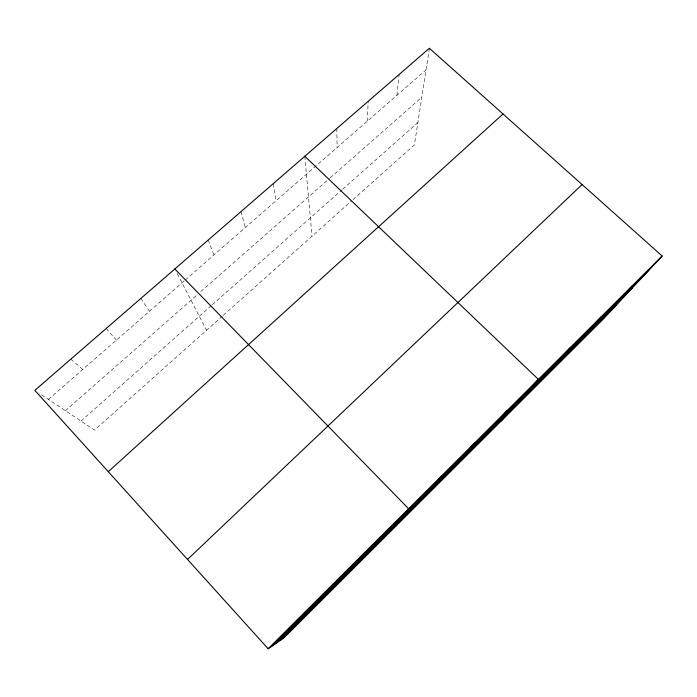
<?xml version="1.0" encoding="UTF-8"?>
<svg xmlns="http://www.w3.org/2000/svg" width="697" height="697" viewBox="0 0 697 697"><rect width="100%" height="100%" fill="white"/><g stroke="black" fill="none" stroke-linecap="round" stroke-linejoin="round"><path stroke-width="0.52" stroke-dasharray="3.48 2.61" d="M367.267 121.191L368.216 101.292M396.898 95.332L399.076 74.535M429.387 48.259L414.419 144.871L352.691 199.908M222.404 316.081L94.539 430.093L39.38 393.369M223.197 315.375L351.889 200.631M81 421.075L211.487 305.469M212.297 304.746L341.852 189.959M342.645 189.253L417.869 122.611M65.431 410.707L197.521 294.526M200.78 291.66L329.437 178.493M330.247 177.779L421.79 97.258M48.441 399.407L184.461 280.717M185.28 280.002L426.033 69.918M70.841 359.147L82.743 369.471M106.153 328.531L116.425 340.084M140.811 298.482L149.506 311.21M177.212 273.607L206.547 330.221M208.211 240.038L213.927 254.997M240.996 211.609L245.3 227.623M273.189 183.694L276.125 200.719M304.807 156.276L312.012 236.187M336.799 128.536L337.113 147.503"/><path stroke-width="1.05" d="M373.174 545.141L374.55 542.684M395.948 526.052L408.608 508.732L174.816 268.99M437.646 480.86L442.003 475.441M468.976 449.609L474.753 442.804M499.74 418.941L506.876 410.786M501.282 420.91L538.38 379.377L304.807 156.276M560.493 358.363L570.224 347.637M590.481 328.461L601.459 316.508M619.921 299.109L632.092 285.97M662.15 256.008L603.236 319.148L283.714 638.077L268.153 648.741L34.85 390.355L429.387 48.259L662.15 256.008L268.153 648.741M271.734 646.285L648.829 270.288M276.178 643.244L632.101 288.209M280.22 640.473L616.688 304.72M187.519 559.447L582.1 184.557M108.288 471.686L503.025 113.986M304.336 612.672L306.201 611.914M339.796 577.325L340.014 578.205"/></g></svg>
